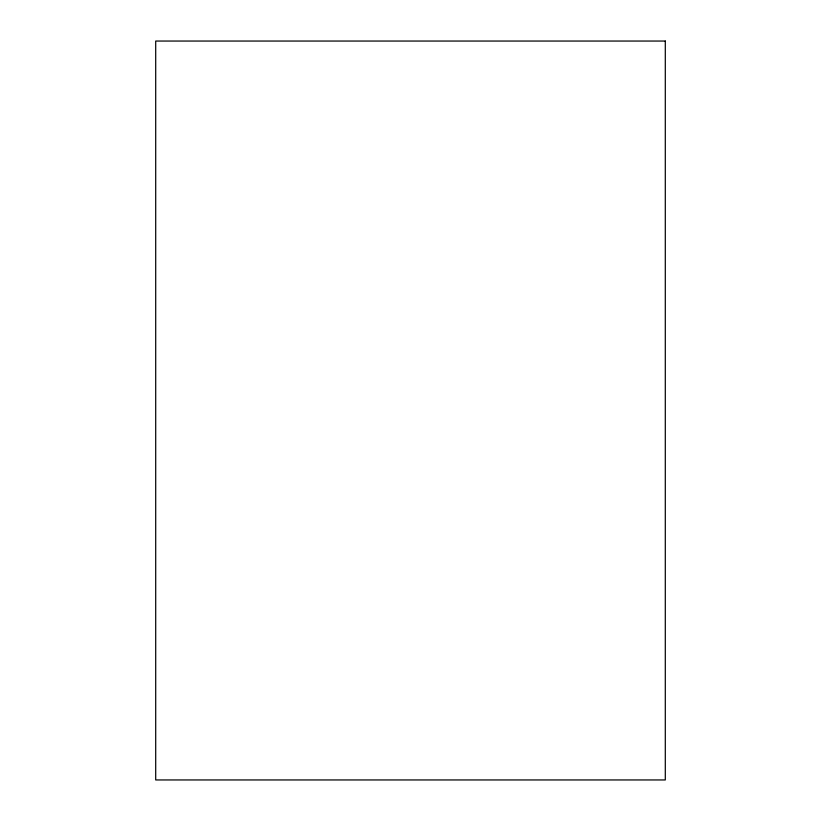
<?xml version="1.0" encoding="UTF-8"?>
<svg xmlns="http://www.w3.org/2000/svg" width="821" height="821" viewBox="0 0 821 821"><rect width="100%" height="100%" fill="white"/><g stroke="black" fill="none" stroke-linecap="round" stroke-linejoin="round"><path stroke-width="1.23" d="M665.297 41.05L155.703 41.05L155.703 779.95L665.297 779.95L665.297 41.05"/></g></svg>
